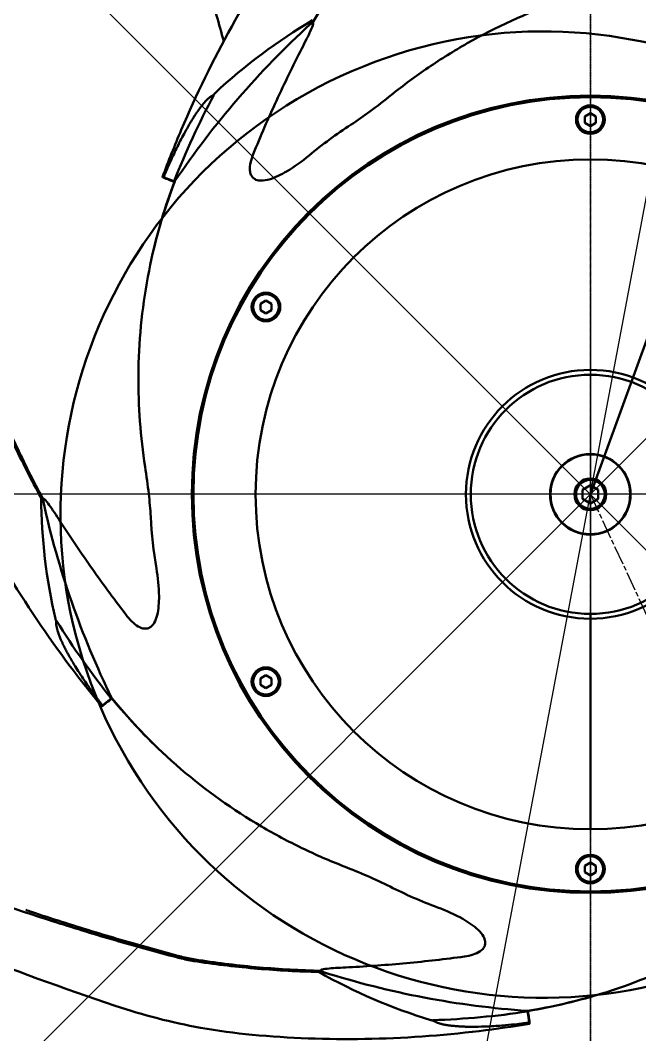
# Model space of a CAD drawing. Header units: millimetres. Extents: x 39335 to 110675, y -13954 to 36506.
# Drawn here: x 52246 to 52634, y 8985 to 9621 of the extents above; entities that cross this region are included whole.
import ezdxf

# ---------------------------------------------------------------- set-up
doc = ezdxf.new("R2010")
doc.units = ezdxf.units.MM
doc.linetypes.add('AM_ISO08W050', pattern=[18, 12, -1.5, 3, -1.5])
doc.linetypes.add('CHAIN', pattern=[0.3543, 0.2362, -0.0295, 0.0591, -0.0295])
for name, color, linetype, lineweight in [('AM_0', 7, 'Continuous', 50), ('AM_5', 3, 'Continuous', 25), ('AM_7', 4, 'AM_ISO08W050', 25), ('RED', 1, 'Continuous', 9)]:
    doc.layers.add(name, color=color, linetype=linetype, lineweight=lineweight)
doc.styles.get("Standard").update_dxf_attribs({"font": 'ISOCP.SHX'})
doc.dimstyles.new('AM_ISO$3', dxfattribs={"dimtxt": 3.5, "dimasz": 2.5, "dimexe": 1, "dimexo": 1, "dimgap": 1.5, "dimtad": 1, "dimtoh": 1, "dimdsep": 46, "dimtxsty": 'Standard', "dimcen": 0, "dimclrd": 256, "dimclre": 256, "dimclrt": 2, "dimadec": 0, "dimazin": 2, "dimtp": 0.1, "dimtm": 0.1, "dimtfac": 0.71, "dimtofl": 0, "dimtmove": 0, "dimatfit": 0, "dimfxl": 0, "dimlwd": -1, "dimlwe": -1, "dimarcsym": 0})

# ---------------------------------------------------------------- blocks, each defined once
blk = doc.blocks.new('*D212')
at = {"layer": 'AM_5', "color": 3, "linetype": 'Continuous', "transparency": 16777216}
for p, q in [((3797086.73, -145182.75), (3796878.45, -146288.3)), ((3796619.26, -147664.1), (3796869.2, -146337.44)), ((3796610.01, -147713.24), (3796600.75, -147762.37))]:
    blk.add_line(p, q, dxfattribs=at)
for points in [[(3796870.26, -146286.76), (3796886.64, -146289.85), (3796869.2, -146337.44)], [(3796601.82, -147711.69), (3796618.2, -147714.78), (3796619.26, -147664.1)]]:
    blk.add_solid(points, dxfattribs=at)
at = {"layer": 'DEFPOINTS', "color": 0, "linetype": 'Continuous', "transparency": 16777216}
for p in [(3796869.2, -146337.44), (3796619.26, -147664.1)]:
    blk.add_point(p, dxfattribs=at)
at = {"layer": 'AM_5', "color": 2, "linetype": 'Continuous', "lineweight": 25, "transparency": 16777216, "insert": (3796923.34, -145698.93), "char_height": 70, "attachment_point": 5, "rotation": 79.33096}
blk.add_mtext('∅1350..rotor diam.', dxfattribs=at)
blk = doc.blocks.new('qwrgfqwefqwe')
at = {"layer": 'AM_0'}
for p, q in [((3796744.23, -147000.77), (3797778.5, -144159.15)), ((3796568.52, -146705.95), (3796569.48, -146704.36)), ((3796569.48, -146704.36), (3796569.49, -146704.36)), ((3796569.93, -146705.11), (3796569.49, -146704.36)), ((3796505.47, -146751.81), (3796505.47, -146751.81)), ((3796744.23, -146761.73), (3796740.73, -146763.75)), ((3796740.73, -146763.75), (3796740.73, -146767.79)), ((3796747.73, -146763.75), (3796744.23, -146761.73)), ((3796747.73, -146767.79), (3796747.73, -146763.75)), ((3796740.73, -146767.79), (3796744.23, -146769.81)), ((3796744.23, -146769.81), (3796747.73, -146767.79)), ((3796487.26, -146794.19), (3796487.26, -146794.19)), ((3796476.51, -146801.97), (3796476.51, -146801.97)), ((3796479.52, -146803.13), (3796476.51, -146801.97)), ((3796476.51, -146801.97), (3796476.51, -146801.97)), ((3796483.27, -146804.64), (3796477.26, -146802.51)), ((3796483.1, -146804.5), (3796479.52, -146803.13)), ((3796483.1, -146804.5), (3796483.43, -146804.63)), ((3796483.29, -146804.57), (3796483.29, -146804.58)), ((3796483.48, -146804.65), (3796483.43, -146804.63)), ((3796540.71, -146879.23), (3796537.21, -146881.25)), ((3796544.21, -146881.25), (3796540.71, -146879.23)), ((3796537.21, -146881.25), (3796537.21, -146885.29)), ((3796537.21, -146885.29), (3796540.71, -146887.31)), ((3796540.71, -146887.31), (3796544.21, -146885.29)), ((3796544.21, -146885.29), (3796544.21, -146881.25)), ((3796744.23, -146995), (3796739.23, -146997.88)), ((3796739.23, -146997.88), (3796739.23, -147003.66)), ((3796749.23, -146997.88), (3796744.23, -146995)), ((3796749.23, -147003.66), (3796749.23, -146997.88)), ((3796400.16, -147003.9), (3796400.16, -147003.89)), ((3796401.03, -147003.89), (3796400.16, -147003.89)), ((3796401.05, -147005.53), (3796400.16, -147003.9)), ((3796739.23, -147003.66), (3796744.23, -147006.54)), ((3796744.23, -147006.54), (3796749.23, -147003.66)), ((3796744.23, -147075.77), (3796744.23, -147078.8)), ((3796744.24, -147078.8), (3796744.24, -147075.77)), ((3796409.25, -147083.06), (3796409.25, -147083.06)), ((3796744.23, -147078.8), (3796744.23, -147210.8)), ((3796744.24, -147210.8), (3796744.24, -147078.8)), ((3796540.71, -147114.23), (3796537.21, -147116.25)), ((3796544.21, -147116.25), (3796540.71, -147114.23)), ((3796436.84, -147120.02), (3796436.84, -147120.02)), ((3796537.21, -147116.25), (3796537.21, -147120.29)), ((3796537.21, -147120.29), (3796540.71, -147122.31)), ((3796540.71, -147122.31), (3796544.21, -147120.29)), ((3796544.21, -147120.29), (3796544.21, -147116.25)), ((3796440.71, -147131.19), (3796438.2, -147133.22)), ((3796438.2, -147133.22), (3796438.2, -147133.22)), ((3796438.2, -147133.22), (3796438.2, -147133.22)), ((3796443.9, -147128.71), (3796439.04, -147132.84)), ((3796443.69, -147128.78), (3796440.71, -147131.19)), ((3796443.69, -147128.78), (3796443.96, -147128.56)), ((3796443.85, -147128.65), (3796443.85, -147128.65)), ((3796444.01, -147128.53), (3796443.96, -147128.56)), ((3796744.23, -147231.73), (3796740.73, -147233.75)), ((3796740.73, -147233.75), (3796740.73, -147237.79)), ((3796747.73, -147233.75), (3796744.23, -147231.73)), ((3796747.73, -147237.79), (3796747.73, -147233.75)), ((3796740.73, -147237.79), (3796744.23, -147239.81)), ((3796744.23, -147239.81), (3796747.73, -147237.79)), ((3796575.33, -147299.55), (3796574.9, -147300.31)), ((3796574.91, -147300.31), (3796574.9, -147300.31)), ((3796576.76, -147300.35), (3796574.91, -147300.31)), ((3796704.76, -147324.65), (3796704.77, -147324.71)), ((3796704.82, -147325.05), (3796704.77, -147324.71)), ((3796704.79, -147324.85), (3796704.79, -147324.85)), ((3796704.82, -147325.05), (3796705.42, -147328.84)), ((3796704.86, -147324.84), (3796706.01, -147331.1)), ((3796693.81, -147326.6), (3796693.81, -147326.6)), ((3796705.42, -147328.84), (3796705.92, -147332.02)), ((3796648.01, -147332.02), (3796648.01, -147332.02)), ((3796705.92, -147332.02), (3796705.92, -147332.02)), ((3796705.92, -147332.02), (3796705.92, -147332.02))]:
    blk.add_line(p, q, dxfattribs=at)
for centre, radius in [((3796744.23, -147000.77), 250), ((3796744.23, -147000.77), 249), ((3796744.23, -146765.77), 9), ((3796744.23, -146765.77), 8), ((3796540.71, -146883.27), 9), ((3796540.71, -146883.27), 8), ((3796744.23, -147000.77), 75), ((3796744.23, -147000.77), 25.25), ((3796744.23, -147000.77), 25), ((3796744.23, -147000.77), 10), ((3796744.23, -147000.77), 9), ((3796540.71, -147118.27), 9), ((3796540.71, -147118.27), 8), ((3796744.23, -147235.77), 9), ((3796744.23, -147235.77), 8)]:
    blk.add_circle(centre, radius, dxfattribs=at)
for centre, radius, start, end in [((3796744.23, -147000.77), 2375, 90, 270), ((3796744.23, -147000.77), 2375, 270, 90), ((3796744.23, -147000.77), 2167, 90, 231.8058), ((3796744.23, -147000.77), 2167, 270, 90), ((3796744.23, -147000.77), 1800.52, 90, 180), ((3796744.23, -147000.77), 1800.52, 90, 180), ((3796744.23, -147000.77), 1800.52, 270, 63.33422), ((3796744.23, -147000.77), 1800.52, 270, 63.33422), ((3796744.23, -147000.77), 1225, 90, 180), ((3796744.23, -147000.77), 1225, 90, 180), ((3796744.23, -147000.77), 1225, 270, 90), ((3796744.23, -147000.77), 1225, 270, 90), ((3796744.23, -147000.77), 879.76, 0, 359.9997), ((3796744.23, -147000.77), 752.74, 90, 270), ((3796744.23, -147000.77), 751.74, 180.0003, 180), ((3796744.23, -147000.77), 751, 90, 270), ((3796744.23, -147000.77), 752.74, 270, 90), ((3796744.23, -147000.77), 751, 270, 90), ((3796744.23, -147000.77), 750, 90.19099, 179.80901), ((3796744.23, -147000.77), 750, 0.19099, 89.80901), ((3796939.56, -147111.94), 550, 132.4241, 146.03043), ((3796744.23, -147000.77), 344.56, 120.37671, 133.10906), ((3796744.23, -147000.77), 343.21, 120.52011, 120.79371), ((3796744.23, -147000.77), 343.21, 120.52011, 120.79371), ((3796953.1, -146988.38), 504.69, 151.86777, 158.63302), ((3796744.23, -147000.77), 276.2, 122.93246, 129.6921), ((3796744.23, -147000.77), 210.03, 270.00136, 269.99864), ((3796744.23, -147000.77), 78.03, 270.00367, 269.99633), ((3796744.23, -147000.77), 1800.52, 180, 270), ((3796744.23, -147000.77), 1800.52, 180, 270), ((3796744.23, -147000.77), 1225, 180, 270), ((3796744.23, -147000.77), 750, 180.19099, 269.80901), ((3796744.23, -147000.77), 344.56, 180.37671, 193.10906), ((3796744.23, -147000.77), 343.21, 180.52011, 180.79371), ((3796744.23, -147000.77), 343.21, 180.52011, 180.79371), ((3796938.17, -146887.19), 550, 192.4241, 206.03043), ((3796744.23, -147000.77), 750, 270.19099, 359.80901), ((3796744.23, -147000.77), 276.2, 182.93244, 189.6921), ((3796744.23, -147000.77), 1225, 181.42899, 270), ((3796837.93, -146813.69), 504.69, 211.86777, 218.63302), ((3796744.23, -147000.77), 90, 269.99682, 270.00318), ((3796744.23, -147000.77), 120, 269.99761, 270.00239), ((3796744.23, -147000.77), 122, 269.99765, 270.00235), ((3796714.81, -147013.49), 302.95, 203.376981260209, 203.3769835303876), ((3796744.23, -147160.77), 6.92, 89.95859, 90.04141), ((3796744.23, -147160.77), 6.92, 269.95859, 270.04141), ((3796744.23, -147000.77), 209, 269.99863, 270.00137), ((3796744.23, -147000.77), 276.2, 242.93245, 249.6921), ((3796744.23, -147000.77), 343.21, 240.52011, 240.79371), ((3796744.23, -147000.77), 343.21, 240.52011, 240.79371), ((3796744.23, -147000.77), 344.56, 240.37671, 253.10906), ((3796742.84, -146776.02), 550, 252.4241, 266.03043), ((3796629.07, -146826.08), 504.69, 271.86777, 278.63302)]:
    blk.add_arc(centre, radius, start, end, dxfattribs=at)
at = {"layer": 'AM_0', "extrusion": (0, 0, -1)}
for centre, major_axis, ratio, start_param, end_param in [((3797124.39, -147036.07), (331.72, 554.9), 1, 4.712389, 4.713908), ((3796486.09, -146805.65), (-2.81, 1.05), 0.024782, 0, 0.367682), ((3796496.29, -146846.69), (-39.65, -124.04), 0.199861, 1.852057, 1.853987), ((3796964.88, -146689.2), (-314.7, 564.72), 1, 4.712389, 4.713908), ((3796486.04, -147138.27), (86.64, -95.5), 0.198319, 1.849399, 1.851347), ((3796446.18, -147126.77), (-2.31, -1.91), 0.024782, 0, 0.367682), ((3796584.73, -146653.89), (-646.42, 9.83), 1, 4.712389, 4.713908), ((3796737.19, -147289.95), (132.55, 29.46), 0.206452, 1.863539, 1.865397), ((3796704.32, -147321.88), (0.5, -2.96), 0.024782, 0, 0.367682)]:
    blk.add_ellipse(centre, major_axis=major_axis, ratio=ratio, start_param=start_param, end_param=end_param, dxfattribs=at)
at = {"layer": 'AM_0'}
for points, knots in [([(3796468.11, -146550.13), (3796474.71, -146573.96), (3796487.47, -146620.08), (3796502.58, -146674.63), (3796511.24, -146705.92), (3796514.2, -146716.62)], [0, 0, 0, 0, 0.3333333, 0.6666667, 0.8453131, 0.8453131, 0.8453131, 0.8453131]), ([(3796614.17, -146641.93), (3796610.18, -146646.9), (3796606.28, -146651.94), (3796598.61, -146662.17), (3796594.85, -146667.36), (3796587.47, -146677.89), (3796583.86, -146683.23), (3796576.78, -146694.07), (3796573.31, -146699.56), (3796569.93, -146705.11)], [0, 0, 0, 0, 1.917326, 1.917326, 3.844974, 3.844974, 5.782939, 5.782939, 7.734309, 7.734309, 7.734309, 7.734309]), ([(3796556.9, -146647.5), (3796543.28, -146666.73), (3796530.7, -146686.76), (3796507.57, -146728.38), (3796497.02, -146750.05), (3796483.45, -146781.96), (3796479.51, -146791.84), (3796475.79, -146801.8)], [0, 0, 0, 0, 7.089028, 7.089028, 14.304933, 14.304933, 17.496261, 17.496261, 17.496261, 17.496261]), ([(3796667.02, -146717.95), (3796685.05, -146707.7), (3796703.97, -146699.06), (3796743.08, -146685.27), (3796763.27, -146680.12), (3796783.7, -146676.89)], [-12.406203, -12.406203, -12.406203, -12.406203, -6.204822, -6.204822, 0, 0, 0, 0]), ([(3796569.93, -146705.11), (3796570.02, -146705.06), (3796570.11, -146705.02), (3796570.21, -146705), (3796570.24, -146705), (3796570.29, -146705.01), (3796570.31, -146705.02), (3796570.34, -146705.04), (3796570.36, -146705.06), (3796570.39, -146705.1), (3796570.41, -146705.14), (3796570.43, -146705.23), (3796570.43, -146705.3), (3796570.43, -146705.54), (3796570.39, -146705.74), (3796570.09, -146706.97), (3796569.33, -146708.72), (3796567.32, -146713.1), (3796565.3, -146717.09), (3796563.2, -146721.2)], [-2.414864, -2.414864, -2.414864, -2.414864, -2.350461, -2.350461, -2.327527, -2.327527, -2.309791, -2.309791, -2.29061, -2.29061, -2.262027, -2.262027, -2.208899, -2.208899, -2.082459, -2.082459, -1.384642, -1.384642, -0.00004, -0.00004, -0.00004, -0.00004]), ([(3796563.2, -146721.2), (3796557.66, -146732.01), (3796552.36, -146742.92), (3796542.19, -146765.02), (3796537.34, -146776.19), (3796532.72, -146787.46)], [0.000001, 0.000001, 0.000001, 0.000001, 3.642493, 3.642493, 7.298255, 7.298255, 7.298255, 7.298255]), ([(3796619.42, -146750.28), (3796626.91, -146744.26), (3796634.64, -146738.55), (3796650.52, -146727.76), (3796658.68, -146722.69), (3796667.02, -146717.95)], [0.000001, 0.000001, 0.000001, 0.000001, 2.881947, 2.881947, 5.760681, 5.760681, 5.760681, 5.760681]), ([(3796476.51, -146801.97), (3796476.58, -146801.82), (3796476.64, -146801.66), (3796476.7, -146801.51), (3796476.73, -146801.44), (3796476.76, -146801.38), (3796476.79, -146801.31), (3796476.82, -146801.24), (3796476.85, -146801.16), (3796476.88, -146801.09), (3796476.97, -146800.87), (3796477.06, -146800.65), (3796477.15, -146800.43), (3796477.4, -146799.84), (3796477.64, -146799.26), (3796477.89, -146798.68), (3796477.92, -146798.6), (3796477.95, -146798.53), (3796477.98, -146798.45), (3796478.45, -146797.35), (3796478.92, -146796.26), (3796479.4, -146795.18), (3796480.43, -146792.8), (3796481.48, -146790.49), (3796482.52, -146788.25), (3796483.2, -146786.78), (3796483.89, -146785.34), (3796484.57, -146783.93), (3796486.15, -146780.69), (3796487.73, -146777.59), (3796489.31, -146774.66), (3796490.56, -146772.35), (3796491.81, -146770.15), (3796493.06, -146768.05), (3796493.09, -146767.99), (3796493.13, -146767.94), (3796493.16, -146767.89), (3796493.52, -146767.28), (3796493.88, -146766.68), (3796494.25, -146766.09), (3796494.75, -146765.28), (3796495.25, -146764.49), (3796495.75, -146763.72), (3796496.22, -146763), (3796496.69, -146762.29), (3796497.15, -146761.61), (3796497.51, -146761.09), (3796497.86, -146760.58), (3796498.21, -146760.09), (3796498.43, -146759.78), (3796498.65, -146759.47), (3796498.87, -146759.18), (3796499.33, -146758.55), (3796499.78, -146757.95), (3796500.22, -146757.39), (3796500.76, -146756.7), (3796501.28, -146756.06), (3796501.79, -146755.47), (3796502.36, -146754.81), (3796502.91, -146754.2), (3796503.43, -146753.67), (3796503.59, -146753.51), (3796503.74, -146753.36), (3796503.89, -146753.21), (3796504.11, -146753), (3796504.32, -146752.8), (3796504.53, -146752.61), (3796505.01, -146752.18), (3796505.48, -146751.8), (3796505.91, -146751.49), (3796505.99, -146751.43), (3796506.07, -146751.37), (3796506.15, -146751.32), (3796506.16, -146751.31), (3796506.17, -146751.31), (3796506.18, -146751.3), (3796506.47, -146751.1), (3796506.77, -146750.92), (3796507.13, -146750.74), (3796507.14, -146750.74), (3796507.14, -146750.74), (3796507.15, -146750.73), (3796507.15, -146750.73), (3796507.16, -146750.73), (3796507.16, -146750.73), (3796507.28, -146750.67), (3796507.4, -146750.62), (3796507.52, -146750.57)], [-1.870599, -1.870599, -1.870599, -1.870599, -1.859891, -1.859891, -1.859891, -1.855248, -1.855248, -1.855248, -1.850042, -1.850042, -1.850042, -1.834572, -1.834572, -1.834572, -1.79292, -1.79292, -1.79292, -1.787635, -1.787635, -1.787635, -1.708474, -1.708474, -1.708474, -1.534288, -1.534288, -1.534288, -1.420708, -1.420708, -1.420708, -1.158865, -1.158865, -1.158865, -0.953018, -0.953018, -0.953018, -0.94784, -0.94784, -0.94784, -0.88816, -0.88816, -0.88816, -0.806, -0.806, -0.806, -0.728989, -0.728989, -0.728989, -0.669596, -0.669596, -0.669596, -0.631866, -0.631866, -0.631866, -0.552132, -0.552132, -0.552132, -0.455387, -0.455387, -0.455387, -0.347532, -0.347532, -0.347532, -0.315939, -0.315939, -0.315939, -0.270579, -0.270579, -0.270579, -0.165784, -0.165784, -0.165784, -0.145873, -0.145873, -0.145873, -0.143896, -0.143896, -0.143896, -0.070362, -0.070362, -0.070362, -0.069182, -0.069182, -0.069182, -0.068048, -0.068048, -0.068048, -0.044586, -0.044586, -0.044586, -0.044586]), ([(3796507.52, -146750.57), (3796507.52, -146750.56), (3796507.52, -146750.54), (3796507.53, -146750.52), (3796507.53, -146750.52), (3796507.53, -146750.51), (3796507.53, -146750.51), (3796507.54, -146750.5), (3796507.54, -146750.5), (3796507.54, -146750.49), (3796507.54, -146750.49), (3796507.55, -146750.48), (3796507.55, -146750.48), (3796507.56, -146750.46), (3796507.57, -146750.45), (3796507.6, -146750.43), (3796507.62, -146750.42), (3796507.68, -146750.4), (3796507.72, -146750.4), (3796507.85, -146750.4), (3796507.93, -146750.45), (3796508.03, -146750.41)], [0.0000198, 0.0000198, 0.0000198, 0.0000198, 0.00479502, 0.00479502, 0.00615863, 0.00615863, 0.00720701, 0.00720701, 0.00822338, 0.00822338, 0.00923004, 0.00923004, 0.01086761, 0.01086761, 0.01483947, 0.01483947, 0.02216784, 0.02216784, 0.03341352, 0.03341352, 0.07485803, 0.07485803, 0.07485803, 0.07485803]), ([(3796508.76, -146749.23), (3796508.56, -146749.42), (3796508.36, -146749.62), (3796508, -146750.01), (3796507.83, -146750.21), (3796507.66, -146750.41)], [-0.1817193, -0.1817193, -0.1817193, -0.1817193, -0.0988131, -0.0988131, -0.0213846, -0.0213846, -0.0213846, -0.0213846]), ([(3796594.07, -146768.95), (3796598.08, -146766.36), (3796602.08, -146763.54), (3796610.44, -146757.38), (3796615.05, -146753.8), (3796619.42, -146750.28)], [0.000003, 0.000003, 0.000003, 0.000003, 1.431949, 1.431949, 3.128585, 3.128585, 3.128585, 3.128585]), ([(3796532.72, -146787.46), (3796532.02, -146789.17), (3796531.41, -146790.99), (3796530.7, -146794.36), (3796530.51, -146796.04), (3796530.74, -146798.57), (3796530.94, -146799.52), (3796531.62, -146801.06), (3796532.01, -146801.67), (3796533.08, -146802.75), (3796533.72, -146803.17), (3796535.41, -146803.87), (3796536.48, -146804.04), (3796539.28, -146804.1), (3796541.12, -146803.75), (3796546.47, -146802.21), (3796550.32, -146800.28), (3796558.52, -146795.47), (3796563.44, -146791.88), (3796567.83, -146788.24)], [0.000002, 0.000002, 0.000002, 0.000002, 0.556019, 0.556019, 1.036991, 1.036991, 1.323368, 1.323368, 1.545938, 1.545938, 1.779449, 1.779449, 2.099431, 2.099431, 2.625082, 2.625082, 3.776827, 3.776827, 5.479233, 5.479233, 5.479233, 5.479233]), ([(3796477.26, -146802.51), (3796476.91, -146802.36), (3796476.4, -146802.14), (3796475.67, -146801.79), (3796475.74, -146801.74), (3796476.39, -146801.93), (3796476.51, -146801.97)], [0, 0, 0, 0, 0.2336786, 0.3839569, 0.8347918, 0.9188234, 0.9188234, 0.9188234, 0.9188234]), ([(3796483.21, -146804.79), (3796482.44, -146804.5), (3796481.68, -146804.2), (3796480.91, -146803.91), (3796479.7, -146803.44), (3796478.48, -146802.97), (3796477.26, -146802.51)], [-0.6705361, -0.6705361, -0.6705361, -0.6705361, -0.4104313, -0.4104313, -0.4104313, -0.0000156, -0.0000156, -0.0000156, -0.0000156]), ([(3796460.69, -146926.23), (3796460.83, -146905.49), (3796462.81, -146884.79), (3796470.42, -146844.01), (3796476.06, -146823.95), (3796483.48, -146804.65)], [-12.406203, -12.406203, -12.406203, -12.406203, -6.204822, -6.204822, 0, 0, 0, 0]), ([(3796464.9, -146983.62), (3796463.43, -146974.12), (3796462.34, -146964.57), (3796460.94, -146945.42), (3796460.63, -146935.82), (3796460.69, -146926.23)], [0.000002, 0.000002, 0.000002, 0.000002, 2.881945, 2.881945, 5.760676, 5.760676, 5.760676, 5.760676]), ([(3796367.2, -146933.77), (3796369.51, -146939.65), (3796371.92, -146945.5), (3796376.93, -146957.15), (3796379.54, -146962.95), (3796387.68, -146980.32), (3796393.5, -146991.77), (3796399.68, -147003.04)], [0, 0, 0, 0, 1.902783, 1.902783, 3.815354, 3.815354, 7.670189, 7.670189, 7.670189, 7.670189]), ([(3796368.43, -146933.99), (3796370.75, -146939.92), (3796373.16, -146945.83), (3796378.18, -146957.58), (3796380.79, -146963.43), (3796386.23, -146975.09), (3796389.05, -146980.89), (3796394.89, -146992.44), (3796397.91, -146998.18), (3796401.03, -147003.89)], [0, 0, 0, 0, 1.917326, 1.917326, 3.844974, 3.844974, 5.782939, 5.782939, 7.734309, 7.734309, 7.734309, 7.734309]), ([(3796344.63, -146986.37), (3796354.47, -147007.77), (3796365.53, -147028.69), (3796390, -147069.53), (3796403.49, -147089.5), (3796424.34, -147117.21), (3796430.93, -147125.56), (3796437.7, -147133.76)], [0, 0, 0, 0, 7.089028, 7.089028, 14.304933, 14.304933, 17.496261, 17.496261, 17.496261, 17.496261]), ([(3796468.39, -147014.9), (3796468.15, -147010.13), (3796467.71, -147005.26), (3796466.55, -146994.94), (3796465.76, -146989.15), (3796464.9, -146983.62)], [0.000002, 0.000002, 0.000002, 0.000002, 1.431693, 1.431693, 3.127571, 3.127571, 3.127571, 3.127571]), ([(3796401.03, -147003.89), (3796401.03, -147003.78), (3796401.04, -147003.69), (3796401.08, -147003.59), (3796401.09, -147003.57), (3796401.13, -147003.53), (3796401.14, -147003.52), (3796401.18, -147003.5), (3796401.2, -147003.49), (3796401.26, -147003.49), (3796401.29, -147003.49), (3796401.38, -147003.52), (3796401.45, -147003.55), (3796401.65, -147003.67), (3796401.81, -147003.81), (3796402.72, -147004.69), (3796403.86, -147006.22), (3796406.65, -147010.15), (3796409.09, -147013.89), (3796411.6, -147017.77)], [-2.414866, -2.414866, -2.414866, -2.414866, -2.350463, -2.350463, -2.327529, -2.327529, -2.309793, -2.309793, -2.290612, -2.290612, -2.262029, -2.262029, -2.208901, -2.208901, -2.082461, -2.082461, -1.384643, -1.384643, -0.000039, -0.000039, -0.000039, -0.000039]), ([(3796411.6, -147017.77), (3796418.19, -147027.96), (3796424.99, -147038.02), (3796439.04, -147057.86), (3796446.29, -147067.65), (3796453.74, -147077.29)], [0.000001, 0.000001, 0.000001, 0.000001, 3.64249, 3.64249, 7.29825, 7.29825, 7.29825, 7.29825]), ([(3796453.74, -147077.29), (3796454.87, -147078.75), (3796456.14, -147080.18), (3796458.71, -147082.49), (3796460.07, -147083.49), (3796462.37, -147084.56), (3796463.29, -147084.86), (3796464.97, -147085.05), (3796465.7, -147085.01), (3796467.16, -147084.63), (3796467.84, -147084.28), (3796469.3, -147083.17), (3796469.98, -147082.33), (3796471.43, -147079.93), (3796472.05, -147078.16), (3796473.39, -147072.76), (3796473.64, -147068.46), (3796473.58, -147058.95), (3796472.93, -147052.9), (3796471.97, -147047.27)], [0.000003, 0.000003, 0.000003, 0.000003, 0.555883, 0.555883, 1.036914, 1.036914, 1.323314, 1.323314, 1.545887, 1.545887, 1.77939, 1.77939, 2.099342, 2.099342, 2.62496, 2.62496, 3.776486, 3.776486, 5.479261, 5.479261, 5.479261, 5.479261]), ([(3796408.65, -147078.92), (3796408.72, -147079.19), (3796408.79, -147079.46), (3796408.95, -147079.97), (3796409.04, -147080.22), (3796409.12, -147080.47)], [-0.1817193, -0.1817193, -0.1817193, -0.1817193, -0.0988131, -0.0988131, -0.0213846, -0.0213846, -0.0213846, -0.0213846]), ([(3796409.2, -147080.67), (3796409.18, -147080.66), (3796409.17, -147080.65), (3796409.16, -147080.64), (3796409.15, -147080.63), (3796409.15, -147080.63), (3796409.15, -147080.62), (3796409.14, -147080.62), (3796409.14, -147080.62), (3796409.14, -147080.61), (3796409.13, -147080.61), (3796409.13, -147080.6), (3796409.13, -147080.59), (3796409.12, -147080.58), (3796409.12, -147080.56), (3796409.11, -147080.53), (3796409.12, -147080.5), (3796409.13, -147080.44), (3796409.15, -147080.41), (3796409.22, -147080.3), (3796409.29, -147080.25), (3796409.32, -147080.15)], [0.00001979, 0.00001979, 0.00001979, 0.00001979, 0.00479503, 0.00479503, 0.00615864, 0.00615864, 0.00720702, 0.00720702, 0.00822339, 0.00822339, 0.00923005, 0.00923005, 0.01086762, 0.01086762, 0.01483948, 0.01483948, 0.02216785, 0.02216785, 0.03341353, 0.03341353, 0.07485806, 0.07485806, 0.07485806, 0.07485806]), ([(3796438.2, -147133.22), (3796438.1, -147133.09), (3796438, -147132.96), (3796437.9, -147132.83), (3796437.86, -147132.77), (3796437.82, -147132.71), (3796437.77, -147132.66), (3796437.72, -147132.59), (3796437.68, -147132.53), (3796437.63, -147132.46), (3796437.48, -147132.28), (3796437.34, -147132.09), (3796437.19, -147131.9), (3796436.81, -147131.39), (3796436.42, -147130.89), (3796436.04, -147130.38), (3796435.99, -147130.32), (3796435.94, -147130.25), (3796435.9, -147130.19), (3796435.17, -147129.23), (3796434.46, -147128.28), (3796433.77, -147127.33), (3796432.23, -147125.24), (3796430.75, -147123.18), (3796429.32, -147121.15), (3796428.4, -147119.83), (3796427.49, -147118.52), (3796426.61, -147117.22), (3796424.59, -147114.23), (3796422.7, -147111.32), (3796420.95, -147108.48), (3796419.58, -147106.25), (3796418.3, -147104.06), (3796417.1, -147101.93), (3796417.07, -147101.87), (3796417.04, -147101.82), (3796417.01, -147101.77), (3796416.67, -147101.15), (3796416.33, -147100.53), (3796416, -147099.92), (3796415.55, -147099.09), (3796415.12, -147098.26), (3796414.7, -147097.44), (3796414.31, -147096.67), (3796413.93, -147095.91), (3796413.57, -147095.17), (3796413.3, -147094.6), (3796413.03, -147094.04), (3796412.78, -147093.49), (3796412.62, -147093.14), (3796412.47, -147092.8), (3796412.32, -147092.46), (3796412.01, -147091.75), (3796411.72, -147091.06), (3796411.45, -147090.4), (3796411.12, -147089.59), (3796410.83, -147088.82), (3796410.57, -147088.08), (3796410.28, -147087.26), (3796410.04, -147086.48), (3796409.83, -147085.76), (3796409.77, -147085.54), (3796409.72, -147085.33), (3796409.67, -147085.13), (3796409.59, -147084.84), (3796409.53, -147084.56), (3796409.47, -147084.28), (3796409.33, -147083.65), (3796409.24, -147083.05), (3796409.18, -147082.52), (3796409.17, -147082.42), (3796409.16, -147082.32), (3796409.16, -147082.23), (3796409.16, -147082.22), (3796409.16, -147082.21), (3796409.16, -147082.2), (3796409.13, -147081.84), (3796409.12, -147081.49), (3796409.15, -147081.09), (3796409.15, -147081.09), (3796409.15, -147081.08), (3796409.15, -147081.07), (3796409.15, -147081.07), (3796409.15, -147081.06), (3796409.15, -147081.05), (3796409.16, -147080.93), (3796409.18, -147080.8), (3796409.2, -147080.67)], [-1.870599, -1.870599, -1.870599, -1.870599, -1.859891, -1.859891, -1.859891, -1.855248, -1.855248, -1.855248, -1.850042, -1.850042, -1.850042, -1.834572, -1.834572, -1.834572, -1.79292, -1.79292, -1.79292, -1.787635, -1.787635, -1.787635, -1.708474, -1.708474, -1.708474, -1.534288, -1.534288, -1.534288, -1.420708, -1.420708, -1.420708, -1.158865, -1.158865, -1.158865, -0.953018, -0.953018, -0.953018, -0.94784, -0.94784, -0.94784, -0.88816, -0.88816, -0.88816, -0.806, -0.806, -0.806, -0.728989, -0.728989, -0.728989, -0.669596, -0.669596, -0.669596, -0.631866, -0.631866, -0.631866, -0.552132, -0.552132, -0.552132, -0.455387, -0.455387, -0.455387, -0.347532, -0.347532, -0.347532, -0.315939, -0.315939, -0.315939, -0.270579, -0.270579, -0.270579, -0.165784, -0.165784, -0.165784, -0.145873, -0.145873, -0.145873, -0.143896, -0.143896, -0.143896, -0.070362, -0.070362, -0.070362, -0.069182, -0.069182, -0.069182, -0.068048, -0.068048, -0.068048, -0.044586, -0.044586, -0.044586, -0.044586]), ([(3796439.04, -147132.84), (3796438.74, -147133.07), (3796438.29, -147133.4), (3796437.62, -147133.86), (3796437.62, -147133.78), (3796438.11, -147133.31), (3796438.2, -147133.22)], [0, 0, 0, 0, 0.2336786, 0.3839569, 0.8347918, 0.9188234, 0.9188234, 0.9188234, 0.9188234]), ([(3796444, -147128.83), (3796443.36, -147129.35), (3796442.72, -147129.87), (3796442.08, -147130.38), (3796441.07, -147131.2), (3796440.06, -147132.02), (3796439.04, -147132.84)], [-0.6705361, -0.6705361, -0.6705361, -0.6705361, -0.4104313, -0.4104313, -0.4104313, -0.0000156, -0.0000156, -0.0000156, -0.0000156]), ([(3796537.9, -147209.05), (3796520.01, -147198.56), (3796503.07, -147186.5), (3796471.57, -147159.52), (3796457.01, -147144.61), (3796444.01, -147128.53)], [-12.406203, -12.406203, -12.406203, -12.406203, -6.204822, -6.204822, 0, 0, 0, 0]), ([(3796177.14, -147168.78), (3796179.89, -147170.36), (3796182.58, -147171.88), (3796187.76, -147174.78), (3796190.26, -147176.17), (3796195.16, -147178.86), (3796197.55, -147180.16), (3796202.28, -147182.71), (3796204.61, -147183.96), (3796209.26, -147186.43), (3796211.58, -147187.65), (3796216.28, -147190.09), (3796218.65, -147191.32), (3796223.42, -147193.76), (3796225.81, -147194.97), (3796230.42, -147197.29), (3796232.64, -147198.4), (3796237.32, -147200.71), (3796239.78, -147201.91), (3796245.02, -147204.46), (3796247.81, -147205.8), (3796253.65, -147208.57), (3796256.71, -147210.01), (3796263.07, -147212.96), (3796266.38, -147214.48), (3796273.26, -147217.59), (3796276.83, -147219.18), (3796284.23, -147222.44), (3796288.06, -147224.11), (3796296.14, -147227.57), (3796300.4, -147229.36), (3796309.49, -147233.13), (3796314.32, -147235.1), (3796324.77, -147239.27), (3796330.39, -147241.47), (3796341.93, -147245.89), (3796347.85, -147248.11), (3796360.13, -147252.6), (3796366.48, -147254.87), (3796379.34, -147259.36), (3796385.83, -147261.57), (3796398.66, -147265.83), (3796404.99, -147267.88), (3796417.57, -147271.86), (3796423.81, -147273.79), (3796436.2, -147277.53), (3796442.35, -147279.34), (3796454.55, -147282.86), (3796460.6, -147284.57), (3796472.62, -147287.88), (3796478.6, -147289.5), (3796484.53, -147291.06)], [-34.147421, -34.147421, -34.147421, -34.147421, -32.781524, -32.781524, -31.415627, -31.415627, -30.04973, -30.04973, -28.683833, -28.683833, -27.317937, -27.317937, -25.95204, -25.95204, -24.586143, -24.586143, -23.220246, -23.220246, -21.854349, -21.854349, -20.488452, -20.488452, -19.122556, -19.122556, -17.756659, -17.756659, -16.390762, -16.390762, -15.024865, -15.024865, -13.658968, -13.658968, -12.293071, -12.293071, -10.927175, -10.927175, -9.561278, -9.561278, -8.195381, -8.195381, -6.829484, -6.829484, -5.463587, -5.463587, -4.09769, -4.09769, -2.731794, -2.731794, -1.365897, -1.365897, 0, 0, 0, 0]), ([(3796589.71, -147234.1), (3796580.75, -147230.63), (3796571.94, -147226.79), (3796554.65, -147218.43), (3796546.18, -147213.9), (3796537.9, -147209.05)], [0.000001, 0.000001, 0.000001, 0.000001, 2.881945, 2.881945, 5.760677, 5.760677, 5.760677, 5.760677]), ([(3796187.75, -147211.85), (3796213.37, -147225.29), (3796239.64, -147238.26), (3796293.66, -147263.12), (3796321.48, -147275.03), (3796381.39, -147298.84), (3796413.63, -147310.58), (3796446.21, -147321.52)], [0, 0, 0, 0, 9.056912, 9.056912, 18.27427, 18.27427, 28.62589, 28.62589, 28.62589, 28.62589]), ([(3796618.55, -147246.72), (3796613.91, -147244.35), (3796609.03, -147242.11), (3796599.51, -147237.99), (3796594.54, -147235.97), (3796589.71, -147234.1)], [0.000004, 0.000004, 0.000004, 0.000004, 1.56274, 1.56274, 3.13088, 3.13088, 3.13088, 3.13088]), ([(3796390.02, -147261.39), (3796391.25, -147261.8), (3796392.47, -147262.21), (3796400.05, -147264.76), (3796406.35, -147266.81), (3796418.84, -147270.8), (3796425.04, -147272.74), (3796437.36, -147276.49), (3796443.46, -147278.31), (3796455.59, -147281.84), (3796461.61, -147283.56), (3796473.57, -147286.89), (3796479.5, -147288.51), (3796485.41, -147290.08)], [0.792357, 0.792357, 0.792357, 0.792357, 0.8, 0.8, 0.84, 0.84, 0.88, 0.88, 0.92, 0.92, 0.96, 0.96, 1, 1, 1, 1]), ([(3796665.25, -147290.6), (3796667.09, -147290.35), (3796668.96, -147289.97), (3796672.24, -147288.9), (3796673.78, -147288.22), (3796675.87, -147286.76), (3796676.59, -147286.11), (3796677.58, -147284.76), (3796677.92, -147284.1), (3796678.32, -147282.65), (3796678.36, -147281.89), (3796678.12, -147280.07), (3796677.73, -147279.06), (3796676.38, -147276.6), (3796675.16, -147275.18), (3796671.16, -147271.32), (3796667.55, -147268.95), (3796659.29, -147264.25), (3796653.72, -147261.79), (3796648.37, -147259.81)], [0.000001, 0.000001, 0.000001, 0.000001, 0.555879, 0.555879, 1.036916, 1.036916, 1.323319, 1.323319, 1.545894, 1.545894, 1.779398, 1.779398, 2.099351, 2.099351, 2.624971, 2.624971, 3.776494, 3.776494, 5.479311, 5.479311, 5.479311, 5.479311]), ([(3796821.44, -147283.59), (3796803.41, -147293.84), (3796784.49, -147302.48), (3796745.38, -147316.28), (3796725.19, -147321.43), (3796704.76, -147324.65)], [-12.406239, -12.406239, -12.406239, -12.406239, -6.204839, -6.204839, 0, 0, 0, 0]), ([(3796484.53, -147291.06), (3796485.98, -147291.45), (3796487.43, -147291.8), (3796490.35, -147292.46), (3796491.81, -147292.77), (3796494.75, -147293.32), (3796496.22, -147293.56), (3796497.69, -147293.79)], [0, 0, 0, 0, 0.3333333, 0.3333333, 0.6666667, 0.6666667, 1, 1, 1, 1]), ([(3796485.41, -147290.08), (3796486.85, -147290.47), (3796488.29, -147290.83), (3796491.19, -147291.49), (3796492.65, -147291.8), (3796495.57, -147292.35), (3796497.03, -147292.6), (3796498.5, -147292.83)], [0, 0, 0, 0, 0.3333333, 0.3333333, 0.6666667, 0.6666667, 1, 1, 1, 1]), ([(3796497.69, -147293.79), (3796503.94, -147294.73), (3796510.21, -147295.57), (3796522.81, -147297.05), (3796529.13, -147297.69), (3796548.25, -147299.33), (3796561.08, -147300.01), (3796573.92, -147300.29)], [0, 0, 0, 0, 1.902783, 1.902783, 3.815353, 3.815353, 7.670187, 7.670187, 7.670187, 7.670187]), ([(3796498.5, -147292.83), (3796504.79, -147293.79), (3796511.11, -147294.66), (3796523.8, -147296.18), (3796530.18, -147296.85), (3796542.99, -147297.97), (3796549.42, -147298.43), (3796562.34, -147299.14), (3796568.83, -147299.4), (3796575.33, -147299.55)], [0, 0, 0, 0, 1.917326, 1.917326, 3.844974, 3.844974, 5.782938, 5.782938, 7.73431, 7.73431, 7.73431, 7.73431]), ([(3796592.63, -147297.34), (3796604.76, -147296.73), (3796616.87, -147295.86), (3796641.08, -147293.62), (3796653.18, -147292.24), (3796665.25, -147290.6)], [0.000001, 0.000001, 0.000001, 0.000001, 3.64249, 3.64249, 7.29825, 7.29825, 7.29825, 7.29825]), ([(3796575.33, -147299.55), (3796575.24, -147299.49), (3796575.16, -147299.44), (3796575.1, -147299.36), (3796575.08, -147299.33), (3796575.07, -147299.29), (3796575.06, -147299.27), (3796575.07, -147299.22), (3796575.07, -147299.2), (3796575.09, -147299.15), (3796575.12, -147299.12), (3796575.19, -147299.06), (3796575.24, -147299.02), (3796575.45, -147298.9), (3796575.65, -147298.84), (3796576.87, -147298.48), (3796578.76, -147298.26), (3796583.56, -147297.82), (3796588.02, -147297.57), (3796592.63, -147297.34)], [-2.414864, -2.414864, -2.414864, -2.414864, -2.35046, -2.35046, -2.327527, -2.327527, -2.309791, -2.309791, -2.290609, -2.290609, -2.262026, -2.262026, -2.208899, -2.208899, -2.082459, -2.082459, -1.384642, -1.384642, -0.00004, -0.00004, -0.00004, -0.00004]), ([(3796446.21, -147321.52), (3796463.66, -147327.38), (3796481.6, -147331.99), (3796510.4, -147337.17), (3796521.16, -147338.63), (3796531.96, -147339.64)], [0, 0, 0, 0, 5.546376, 5.546376, 8.808506, 8.808506, 8.808506, 8.808506]), ([(3796705.02, -147324.81), (3796705.15, -147325.62), (3796705.28, -147326.43), (3796705.4, -147327.25), (3796705.61, -147328.53), (3796705.81, -147329.82), (3796706.01, -147331.1)], [-0.6705361, -0.6705361, -0.6705361, -0.6705361, -0.4104313, -0.4104313, -0.4104313, -0.0000157, -0.0000157, -0.0000157, -0.0000157]), ([(3796644.12, -147330.46), (3796644.38, -147330.54), (3796644.66, -147330.61), (3796645.18, -147330.73), (3796645.44, -147330.78), (3796645.7, -147330.83)], [-0.1817194, -0.1817194, -0.1817194, -0.1817194, -0.0988131, -0.0988131, -0.0213845, -0.0213845, -0.0213845, -0.0213845]), ([(3796645.91, -147330.87), (3796645.89, -147330.88), (3796645.88, -147330.88), (3796645.86, -147330.89), (3796645.86, -147330.89), (3796645.85, -147330.89), (3796645.84, -147330.89), (3796645.84, -147330.89), (3796645.83, -147330.89), (3796645.83, -147330.89), (3796645.82, -147330.89), (3796645.81, -147330.89), (3796645.81, -147330.89), (3796645.79, -147330.89), (3796645.78, -147330.88), (3796645.74, -147330.87), (3796645.72, -147330.85), (3796645.68, -147330.81), (3796645.66, -147330.78), (3796645.6, -147330.66), (3796645.59, -147330.57), (3796645.51, -147330.5)], [0.00001981, 0.00001981, 0.00001981, 0.00001981, 0.00479502, 0.00479502, 0.00615863, 0.00615863, 0.00720701, 0.00720701, 0.00822338, 0.00822338, 0.00923004, 0.00923004, 0.0108676, 0.0108676, 0.01483947, 0.01483947, 0.02216784, 0.02216784, 0.03341351, 0.03341351, 0.07485802, 0.07485802, 0.07485802, 0.07485802]), ([(3796705.92, -147332.02), (3796705.76, -147332.04), (3796705.59, -147332.06), (3796705.43, -147332.09), (3796705.36, -147332.09), (3796705.29, -147332.1), (3796705.22, -147332.11), (3796705.14, -147332.12), (3796705.06, -147332.13), (3796704.98, -147332.14), (3796704.74, -147332.17), (3796704.51, -147332.21), (3796704.27, -147332.24), (3796703.64, -147332.32), (3796703.01, -147332.4), (3796702.38, -147332.48), (3796702.3, -147332.49), (3796702.22, -147332.5), (3796702.14, -147332.51), (3796700.95, -147332.65), (3796699.77, -147332.79), (3796698.6, -147332.92), (3796696.03, -147333.21), (3796693.5, -147333.46), (3796691.03, -147333.68), (3796689.42, -147333.82), (3796687.84, -147333.95), (3796686.27, -147334.06), (3796682.67, -147334.32), (3796679.2, -147334.5), (3796675.87, -147334.59), (3796673.25, -147334.66), (3796670.72, -147334.69), (3796668.27, -147334.65), (3796668.21, -147334.65), (3796668.15, -147334.65), (3796668.09, -147334.65), (3796667.38, -147334.64), (3796666.68, -147334.62), (3796665.99, -147334.6), (3796665.03, -147334.57), (3796664.1, -147334.53), (3796663.18, -147334.49), (3796662.32, -147334.44), (3796661.47, -147334.39), (3796660.65, -147334.33), (3796660.02, -147334.28), (3796659.4, -147334.23), (3796658.8, -147334.17), (3796658.42, -147334.14), (3796658.05, -147334.1), (3796657.68, -147334.06), (3796656.91, -147333.97), (3796656.17, -147333.88), (3796655.46, -147333.78), (3796654.6, -147333.66), (3796653.78, -147333.53), (3796653.01, -147333.38), (3796652.16, -147333.22), (3796651.36, -147333.05), (3796650.63, -147332.86), (3796650.42, -147332.8), (3796650.21, -147332.75), (3796650.01, -147332.69), (3796649.72, -147332.61), (3796649.44, -147332.53), (3796649.17, -147332.44), (3796648.56, -147332.24), (3796647.99, -147332.02), (3796647.51, -147331.81), (3796647.41, -147331.76), (3796647.32, -147331.72), (3796647.24, -147331.68), (3796647.23, -147331.68), (3796647.22, -147331.67), (3796647.21, -147331.67), (3796646.89, -147331.51), (3796646.58, -147331.34), (3796646.25, -147331.12), (3796646.24, -147331.12), (3796646.24, -147331.11), (3796646.23, -147331.11), (3796646.23, -147331.1), (3796646.22, -147331.1), (3796646.22, -147331.1), (3796646.11, -147331.03), (3796646.01, -147330.95), (3796645.91, -147330.87)], [-1.870599, -1.870599, -1.870599, -1.870599, -1.859891, -1.859891, -1.859891, -1.855248, -1.855248, -1.855248, -1.850042, -1.850042, -1.850042, -1.834572, -1.834572, -1.834572, -1.79292, -1.79292, -1.79292, -1.787635, -1.787635, -1.787635, -1.708474, -1.708474, -1.708474, -1.534288, -1.534288, -1.534288, -1.420708, -1.420708, -1.420708, -1.158865, -1.158865, -1.158865, -0.953018, -0.953018, -0.953018, -0.94784, -0.94784, -0.94784, -0.88816, -0.88816, -0.88816, -0.806, -0.806, -0.806, -0.728989, -0.728989, -0.728989, -0.669596, -0.669596, -0.669596, -0.631866, -0.631866, -0.631866, -0.552132, -0.552132, -0.552132, -0.455387, -0.455387, -0.455387, -0.347532, -0.347532, -0.347532, -0.315939, -0.315939, -0.315939, -0.270579, -0.270579, -0.270579, -0.165784, -0.165784, -0.165784, -0.145873, -0.145873, -0.145873, -0.143896, -0.143896, -0.143896, -0.070362, -0.070362, -0.070362, -0.069182, -0.069182, -0.069182, -0.068048, -0.068048, -0.068048, -0.044586, -0.044586, -0.044586, -0.044586]), ([(3796706.01, -147331.1), (3796706.06, -147331.48), (3796706.12, -147332.04), (3796706.19, -147332.84), (3796706.11, -147332.81), (3796705.95, -147332.15), (3796705.92, -147332.02)], [0, 0, 0, 0, 0.2336786, 0.3839569, 0.8347918, 0.9188234, 0.9188234, 0.9188234, 0.9188234]), ([(3796531.96, -147339.64), (3796555.42, -147341.82), (3796579.05, -147342.7), (3796626.66, -147341.92), (3796650.71, -147340.23), (3796685.12, -147336.02), (3796695.65, -147334.49), (3796706.14, -147332.73)], [0, 0, 0, 0, 7.089028, 7.089028, 14.304933, 14.304933, 17.496261, 17.496261, 17.496261, 17.496261])]:
    blk.add_open_spline(points, degree=3, knots=knots, dxfattribs=at)
for points in [[(3796483.28, -146804.6), (3796477.51, -146820.06), (3796472.77, -146835.95), (3796469.15, -146852.05)], [(3796483.48, -146804.65), (3796483.51, -146804.57), (3796483.54, -146804.5), (3796483.57, -146804.42)], [(3796444.01, -147128.53), (3796443.96, -147128.46), (3796443.9, -147128.4), (3796443.85, -147128.34)], [(3796443.87, -147128.67), (3796454.37, -147141.4), (3796465.76, -147153.45), (3796477.9, -147164.63)], [(3796704.82, -147324.84), (3796721.09, -147322.12), (3796737.22, -147318.27), (3796752.97, -147313.35)], [(3796704.76, -147324.65), (3796704.68, -147324.66), (3796704.6, -147324.68), (3796704.52, -147324.69)]]:
    blk.add_open_spline(points, degree=3, dxfattribs=at)
at = {"layer": 'AM_7', "linetype": 'CHAIN', "ltscale": 14.112334}
for p, q in [((3796744.23, -144615.77), (3796744.23, -149385.77)), ((3796744.23, -149249.33), (3796744.23, -144735.53)), ((3799213.49, -147000.77), (3793391.55, -147000.77))]:
    blk.add_line(p, q, dxfattribs=at)
at = {"layer": 'AM_7', "linetype": 'Continuous'}
for p, q in [((3795182.12, -148562.88), (3798386.87, -145358.13)), ((3798312.8, -148569.34), (3795121.76, -145378.3)), ((3796744.23, -146875.23), (3796744.23, -147099.23)), ((3800276.66, -147000.77), (3793676.19, -147000.77))]:
    blk.add_line(p, q, dxfattribs=at)
at = {"layer": 'AM_7'}
blk.add_line((3796744.23, -147000.77), (3797911.71, -149504.45), dxfattribs=at)
at = {"layer": 'AM_5', "linetype": 'Continuous', "lineweight": 25}
dim = blk.add_diameter_dim_2p(p1=(3796619.26, -147664.1), p2=(3796869.2, -146337.44), text='<>..rotor diam.', dimstyle='AM_ISO$3', override={"dimscale": 20, "dimasz": 2.5, "dimtoh": 0, "dimdec": 0, "dimlfac": 1, "dimpost": '', "dimclrd": 3, "dimadec": 1, "dimtofl": 1, "dimatfit": 3, "dimarcsym": 0}, dxfattribs=at)
dim.commit()
dim.dimension.update_dxf_attribs({"geometry": '*D212', "text_midpoint": (3796923.34, -145698.93)})

msp = doc.modelspace()

# ---------------------------------------------------------------- block references
at = {"layer": 'RED'}
msp.add_blockref('qwrgfqwefqwe', (-3744140.81, 156324.66), dxfattribs=at)

doc.saveas('drawing.dxf')
